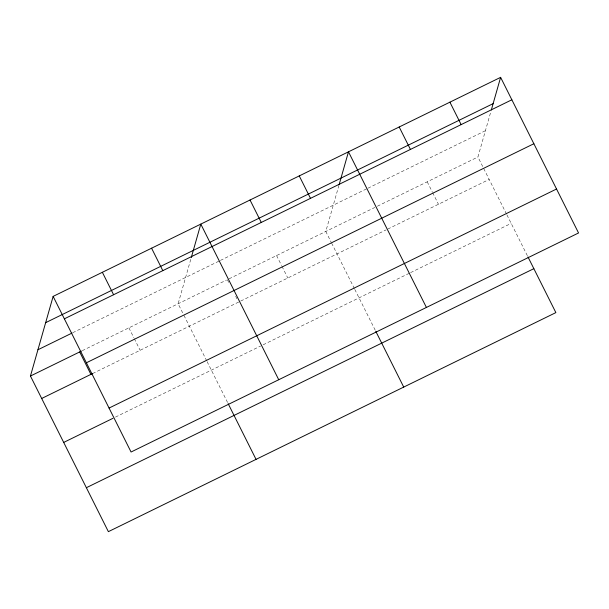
<?xml version="1.0" encoding="UTF-8"?>
<svg xmlns="http://www.w3.org/2000/svg" width="609" height="609" viewBox="0 0 609 609"><rect width="100%" height="100%" fill="white"/><g stroke="black" fill="none" stroke-linecap="round" stroke-linejoin="round"><path stroke-width="0.46" stroke-dasharray="3.04 2.28" d="M190.746 259.411L178.117 303.754L183.53 314.556M338.931 185.326L325.792 231.466L331.197 242.268M506.521 214.079L477.936 156.985L491.075 110.846M72.73 332.72L219.552 260.85M220.405 260.431L367.082 188.63M367.927 188.219L485.419 130.707M82.223 350.693L226.495 280.071M229.037 278.823L374.817 207.463M377.352 206.223L477.936 156.985M92.606 373.545L386.053 229.905M387.743 229.075L489.172 179.427M115.466 417.081L260.591 346.041M263.134 344.801L409.75 273.03M410.595 272.611L511.179 223.374M506.947 214.924L527.973 256.922M427.221 181.817L432.215 191.789M432.626 192.619L438.457 204.251M331.616 243.098L354.377 288.559M354.803 289.404L375.41 330.558M276.57 255.559L281.564 265.532M281.975 266.361L287.806 278.001M227.34 279.653L229.007 282.979M235.668 296.279L236.916 298.768M183.948 315.386L206.71 360.84M207.129 361.685L227.743 402.846M128.895 327.848L133.889 337.82M134.307 338.65L140.131 350.282"/><path stroke-width="0.91" d="M527.973 256.922L555.865 312.607L108.379 531.657L30.45 376.035L53.135 296.393L500.621 77.343L578.55 232.965L131.064 452.015L53.135 296.393M191.264 257.607L200.803 224.104L278.739 379.727M339.19 184.42L348.477 151.816L426.407 307.438M491.334 109.947L500.621 77.343M45.652 322.671L493.138 103.629M64.371 318.827L511.857 99.777M37.933 349.756L71.885 333.138M30.45 376.035L81.37 351.111M86.379 362.781L533.865 143.732M41.686 398.476L92.606 373.545M109.057 408.06L556.542 189.011M63.694 442.423L112.916 418.33M86.371 487.71L533.857 268.66M449.906 102.167L461.142 124.609M399.192 126.992L410.428 149.433M299.255 175.917L310.491 198.351M375.829 331.395L403.721 387.088M250.033 200.011L261.269 222.445M151.58 248.198L162.816 270.64M228.162 403.683L256.046 459.369M102.358 272.292L113.594 294.733M79.672 351.941L90.908 374.375"/></g></svg>
